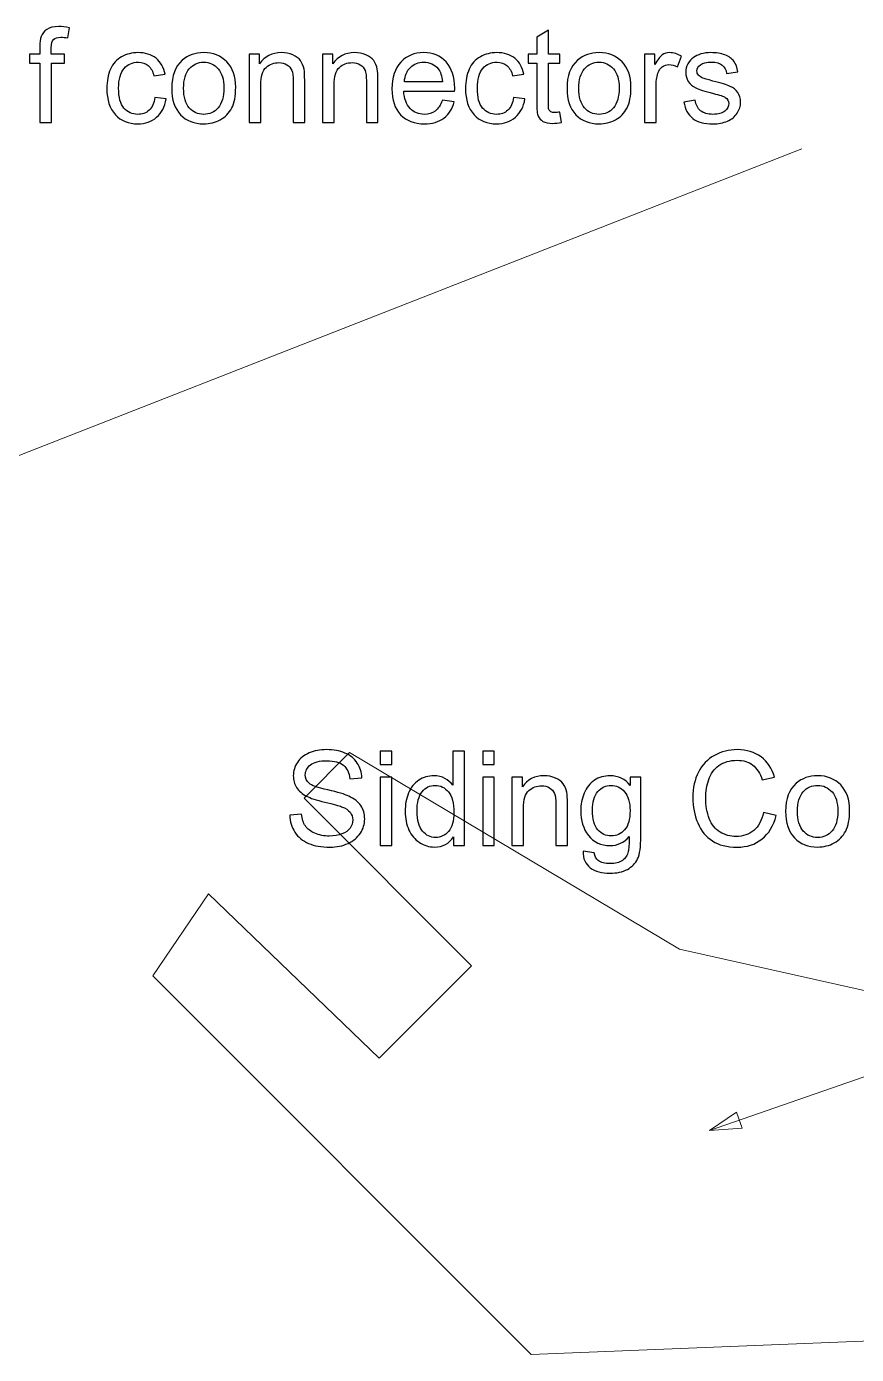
# Model space of a CAD drawing. Header units: inches. Extents: x -60.4 to -14.9, y -20.3 to 14.1.
# Drawn here: x -35.97 to -34.919, y -11.091 to -9.411 of the extents above; entities that cross this region are included whole.
import ezdxf

# ---------------------------------------------------------------- set-up
doc = ezdxf.new("R2010")
doc.units = ezdxf.units.IN
doc.header["$MEASUREMENT"] = 0
doc.layers.add('Master Desktop', color=7, linetype='Continuous', plot=False)

msp = doc.modelspace()

# ---------------------------------------------------------------- linework, layer by layer
at = {"layer": 'Master Desktop', "color": 155}
for points, knots in [([(-35.9529, -9.5319), (-35.9529, -9.5319), (-35.9529, -9.4567), (-35.9529, -9.4567), (-35.9529, -9.4567), (-35.9529, -9.4567), (-35.9659, -9.4567), (-35.9659, -9.4567), (-35.9659, -9.4567), (-35.9659, -9.4567), (-35.9659, -9.4454), (-35.9659, -9.4454), (-35.9659, -9.4454), (-35.9659, -9.4454), (-35.9529, -9.4454), (-35.9529, -9.4454), (-35.9529, -9.4454), (-35.9529, -9.4454), (-35.9529, -9.4362), (-35.9529, -9.4362), (-35.9529, -9.4362), (-35.9529, -9.4304), (-35.9524, -9.4261), (-35.9513, -9.4233), (-35.9513, -9.4233), (-35.9499, -9.4196), (-35.9475, -9.4165), (-35.9439, -9.4141), (-35.9439, -9.4141), (-35.9404, -9.4117), (-35.9354, -9.4106), (-35.929, -9.4106), (-35.929, -9.4106), (-35.9249, -9.4106), (-35.9203, -9.4111), (-35.9153, -9.4121), (-35.9153, -9.4121), (-35.9153, -9.4121), (-35.9175, -9.4249), (-35.9175, -9.4249), (-35.9175, -9.4249), (-35.9206, -9.4244), (-35.9234, -9.4241), (-35.9262, -9.4241), (-35.9262, -9.4241), (-35.9306, -9.4241), (-35.9338, -9.425), (-35.9356, -9.4269), (-35.9356, -9.4269), (-35.9374, -9.4288), (-35.9384, -9.4323), (-35.9384, -9.4375), (-35.9384, -9.4375), (-35.9384, -9.4375), (-35.9384, -9.4454), (-35.9384, -9.4454), (-35.9384, -9.4454), (-35.9384, -9.4454), (-35.9215, -9.4454), (-35.9215, -9.4454), (-35.9215, -9.4454), (-35.9215, -9.4454), (-35.9215, -9.4567), (-35.9215, -9.4567), (-35.9215, -9.4567), (-35.9215, -9.4567), (-35.9382, -9.4567), (-35.9382, -9.4567), (-35.9382, -9.4567), (-35.9382, -9.4567), (-35.9382, -9.5319), (-35.9382, -9.5319), (-35.9382, -9.5319), (-35.9382, -9.5319), (-35.9529, -9.5319), (-35.9529, -9.5319)], [0, 0, 0, 0, 0.05, 0.05, 0.05, 0.05, 0.1, 0.1, 0.1, 0.1, 0.15, 0.15, 0.15, 0.15, 0.2, 0.2, 0.2, 0.2, 0.25, 0.25, 0.25, 0.25, 0.3, 0.3, 0.3, 0.3, 0.35, 0.35, 0.35, 0.35, 0.4, 0.4, 0.4, 0.4, 0.45, 0.45, 0.45, 0.45, 0.5, 0.5, 0.5, 0.5, 0.55, 0.55, 0.55, 0.55, 0.6, 0.6, 0.6, 0.6, 0.65, 0.65, 0.65, 0.65, 0.7, 0.7, 0.7, 0.7, 0.75, 0.75, 0.75, 0.75, 0.8, 0.8, 0.8, 0.8, 0.85, 0.85, 0.85, 0.85, 0.9, 0.9, 0.9, 0.9, 1, 1, 1, 1]), ([(-35.2945, -9.5188), (-35.2945, -9.5188), (-35.2925, -9.5318), (-35.2925, -9.5318), (-35.2925, -9.5318), (-35.2966, -9.5326), (-35.3003, -9.5331), (-35.3035, -9.5331), (-35.3035, -9.5331), (-35.3088, -9.5331), (-35.3129, -9.5322), (-35.3159, -9.5306), (-35.3159, -9.5306), (-35.3188, -9.5289), (-35.3208, -9.5267), (-35.322, -9.5239), (-35.322, -9.5239), (-35.3232, -9.5212), (-35.3238, -9.5154), (-35.3238, -9.5066), (-35.3238, -9.5066), (-35.3238, -9.5066), (-35.3238, -9.4567), (-35.3238, -9.4567), (-35.3238, -9.4567), (-35.3238, -9.4567), (-35.3346, -9.4567), (-35.3346, -9.4567), (-35.3346, -9.4567), (-35.3346, -9.4567), (-35.3346, -9.4454), (-35.3346, -9.4454), (-35.3346, -9.4454), (-35.3346, -9.4454), (-35.3238, -9.4454), (-35.3238, -9.4454), (-35.3238, -9.4454), (-35.3238, -9.4454), (-35.3238, -9.424), (-35.3238, -9.424), (-35.3238, -9.424), (-35.3238, -9.424), (-35.3091, -9.4152), (-35.3091, -9.4152), (-35.3091, -9.4152), (-35.3091, -9.4152), (-35.3091, -9.4454), (-35.3091, -9.4454), (-35.3091, -9.4454), (-35.3091, -9.4454), (-35.2945, -9.4454), (-35.2945, -9.4454), (-35.2945, -9.4454), (-35.2945, -9.4454), (-35.2945, -9.4567), (-35.2945, -9.4567), (-35.2945, -9.4567), (-35.2945, -9.4567), (-35.3091, -9.4567), (-35.3091, -9.4567), (-35.3091, -9.4567), (-35.3091, -9.4567), (-35.3091, -9.5074), (-35.3091, -9.5074), (-35.3091, -9.5074), (-35.3091, -9.5116), (-35.3089, -9.5143), (-35.3084, -9.5155), (-35.3084, -9.5155), (-35.3079, -9.5167), (-35.307, -9.5176), (-35.3059, -9.5184), (-35.3059, -9.5184), (-35.3047, -9.5191), (-35.303, -9.5194), (-35.3009, -9.5194), (-35.3009, -9.5194), (-35.2993, -9.5194), (-35.2971, -9.5192), (-35.2945, -9.5188)], [0, 0, 0, 0, 0.047619, 0.047619, 0.047619, 0.047619, 0.095238, 0.095238, 0.095238, 0.095238, 0.142857, 0.142857, 0.142857, 0.142857, 0.190476, 0.190476, 0.190476, 0.190476, 0.238095, 0.238095, 0.238095, 0.238095, 0.285714, 0.285714, 0.285714, 0.285714, 0.333333, 0.333333, 0.333333, 0.333333, 0.380952, 0.380952, 0.380952, 0.380952, 0.428571, 0.428571, 0.428571, 0.428571, 0.47619, 0.47619, 0.47619, 0.47619, 0.52381, 0.52381, 0.52381, 0.52381, 0.571429, 0.571429, 0.571429, 0.571429, 0.619048, 0.619048, 0.619048, 0.619048, 0.666667, 0.666667, 0.666667, 0.666667, 0.714286, 0.714286, 0.714286, 0.714286, 0.761905, 0.761905, 0.761905, 0.761905, 0.809524, 0.809524, 0.809524, 0.809524, 0.857143, 0.857143, 0.857143, 0.857143, 0.904762, 0.904762, 0.904762, 0.904762, 1, 1, 1, 1]), ([(-35.8073, -9.5002), (-35.8073, -9.5002), (-35.7929, -9.5022), (-35.7929, -9.5022), (-35.7929, -9.5022), (-35.7945, -9.5121), (-35.7985, -9.5198), (-35.805, -9.5254), (-35.805, -9.5254), (-35.8114, -9.531), (-35.8194, -9.5337), (-35.8288, -9.5337), (-35.8288, -9.5337), (-35.8406, -9.5337), (-35.8501, -9.5299), (-35.8573, -9.5222), (-35.8573, -9.5222), (-35.8645, -9.5144), (-35.8681, -9.5034), (-35.8681, -9.489), (-35.8681, -9.489), (-35.8681, -9.4797), (-35.8665, -9.4715), (-35.8634, -9.4645), (-35.8634, -9.4645), (-35.8604, -9.4576), (-35.8557, -9.4523), (-35.8493, -9.4488), (-35.8493, -9.4488), (-35.843, -9.4453), (-35.8362, -9.4436), (-35.8287, -9.4436), (-35.8287, -9.4436), (-35.8194, -9.4436), (-35.8117, -9.4459), (-35.8057, -9.4507), (-35.8057, -9.4507), (-35.7998, -9.4554), (-35.7959, -9.4622), (-35.7943, -9.4709), (-35.7943, -9.4709), (-35.7943, -9.4709), (-35.8084, -9.4731), (-35.8084, -9.4731), (-35.8084, -9.4731), (-35.8098, -9.4673), (-35.8122, -9.4629), (-35.8156, -9.46), (-35.8156, -9.46), (-35.8191, -9.4571), (-35.8233, -9.4556), (-35.8281, -9.4556), (-35.8281, -9.4556), (-35.8355, -9.4556), (-35.8415, -9.4582), (-35.8462, -9.4635), (-35.8462, -9.4635), (-35.8508, -9.4688), (-35.8531, -9.4771), (-35.8531, -9.4886), (-35.8531, -9.4886), (-35.8531, -9.5002), (-35.8509, -9.5086), (-35.8464, -9.5139), (-35.8464, -9.5139), (-35.8419, -9.5191), (-35.8361, -9.5217), (-35.829, -9.5217), (-35.829, -9.5217), (-35.8232, -9.5217), (-35.8184, -9.52), (-35.8146, -9.5165), (-35.8146, -9.5165), (-35.8107, -9.513), (-35.8083, -9.5076), (-35.8073, -9.5002)], [0, 0, 0, 0, 0.05, 0.05, 0.05, 0.05, 0.1, 0.1, 0.1, 0.1, 0.15, 0.15, 0.15, 0.15, 0.2, 0.2, 0.2, 0.2, 0.25, 0.25, 0.25, 0.25, 0.3, 0.3, 0.3, 0.3, 0.35, 0.35, 0.35, 0.35, 0.4, 0.4, 0.4, 0.4, 0.45, 0.45, 0.45, 0.45, 0.5, 0.5, 0.5, 0.5, 0.55, 0.55, 0.55, 0.55, 0.6, 0.6, 0.6, 0.6, 0.65, 0.65, 0.65, 0.65, 0.7, 0.7, 0.7, 0.7, 0.75, 0.75, 0.75, 0.75, 0.8, 0.8, 0.8, 0.8, 0.85, 0.85, 0.85, 0.85, 0.9, 0.9, 0.9, 0.9, 1, 1, 1, 1]), ([(-35.7859, -9.4887), (-35.7859, -9.4727), (-35.7815, -9.4609), (-35.7726, -9.4532), (-35.7726, -9.4532), (-35.7651, -9.4468), (-35.7561, -9.4436), (-35.7454, -9.4436), (-35.7454, -9.4436), (-35.7335, -9.4436), (-35.7238, -9.4475), (-35.7162, -9.4552), (-35.7162, -9.4552), (-35.7087, -9.463), (-35.7049, -9.4737), (-35.7049, -9.4874), (-35.7049, -9.4874), (-35.7049, -9.4986), (-35.7066, -9.5073), (-35.7099, -9.5136), (-35.7099, -9.5136), (-35.7133, -9.52), (-35.7181, -9.5249), (-35.7245, -9.5285), (-35.7245, -9.5285), (-35.7309, -9.532), (-35.7378, -9.5337), (-35.7454, -9.5337), (-35.7454, -9.5337), (-35.7575, -9.5337), (-35.7673, -9.5299), (-35.7747, -9.5221), (-35.7747, -9.5221), (-35.7822, -9.5144), (-35.7859, -9.5032), (-35.7859, -9.4887)], [0, 0, 0, 0, 0.1, 0.1, 0.1, 0.1, 0.2, 0.2, 0.2, 0.2, 0.3, 0.3, 0.3, 0.3, 0.4, 0.4, 0.4, 0.4, 0.5, 0.5, 0.5, 0.5, 0.6, 0.6, 0.6, 0.6, 0.7, 0.7, 0.7, 0.7, 0.8, 0.8, 0.8, 0.8, 1, 1, 1, 1]), ([(-35.7709, -9.4887), (-35.7709, -9.4997), (-35.7685, -9.508), (-35.7637, -9.5135), (-35.7637, -9.5135), (-35.7588, -9.519), (-35.7527, -9.5217), (-35.7454, -9.5217), (-35.7454, -9.5217), (-35.7381, -9.5217), (-35.732, -9.519), (-35.7272, -9.5135), (-35.7272, -9.5135), (-35.7223, -9.5079), (-35.7199, -9.4995), (-35.7199, -9.4882), (-35.7199, -9.4882), (-35.7199, -9.4776), (-35.7224, -9.4695), (-35.7272, -9.464), (-35.7272, -9.464), (-35.7321, -9.4585), (-35.7381, -9.4557), (-35.7454, -9.4557), (-35.7454, -9.4557), (-35.7527, -9.4557), (-35.7588, -9.4585), (-35.7637, -9.4639), (-35.7637, -9.4639), (-35.7685, -9.4694), (-35.7709, -9.4777), (-35.7709, -9.4887)], [0, 0, 0, 0, 0.111111, 0.111111, 0.111111, 0.111111, 0.222222, 0.222222, 0.222222, 0.222222, 0.333333, 0.333333, 0.333333, 0.333333, 0.444444, 0.444444, 0.444444, 0.444444, 0.555556, 0.555556, 0.555556, 0.555556, 0.666667, 0.666667, 0.666667, 0.666667, 0.777778, 0.777778, 0.777778, 0.777778, 1, 1, 1, 1]), ([(-35.6877, -9.5319), (-35.6877, -9.5319), (-35.6877, -9.4454), (-35.6877, -9.4454), (-35.6877, -9.4454), (-35.6877, -9.4454), (-35.6746, -9.4454), (-35.6746, -9.4454), (-35.6746, -9.4454), (-35.6746, -9.4454), (-35.6746, -9.4577), (-35.6746, -9.4577), (-35.6746, -9.4577), (-35.6682, -9.4483), (-35.6591, -9.4436), (-35.6471, -9.4436), (-35.6471, -9.4436), (-35.6419, -9.4436), (-35.6371, -9.4445), (-35.6327, -9.4464), (-35.6327, -9.4464), (-35.6284, -9.4482), (-35.6251, -9.4507), (-35.6229, -9.4537), (-35.6229, -9.4537), (-35.6208, -9.4568), (-35.6192, -9.4604), (-35.6184, -9.4646), (-35.6184, -9.4646), (-35.6178, -9.4673), (-35.6176, -9.472), (-35.6176, -9.4788), (-35.6176, -9.4788), (-35.6176, -9.4788), (-35.6176, -9.5319), (-35.6176, -9.5319), (-35.6176, -9.5319), (-35.6176, -9.5319), (-35.6322, -9.5319), (-35.6322, -9.5319), (-35.6322, -9.5319), (-35.6322, -9.5319), (-35.6322, -9.4794), (-35.6322, -9.4794), (-35.6322, -9.4794), (-35.6322, -9.4734), (-35.6328, -9.4689), (-35.6339, -9.466), (-35.6339, -9.466), (-35.6351, -9.463), (-35.6371, -9.4607), (-35.64, -9.4589), (-35.64, -9.4589), (-35.6429, -9.4571), (-35.6463, -9.4562), (-35.6502, -9.4562), (-35.6502, -9.4562), (-35.6564, -9.4562), (-35.6618, -9.4582), (-35.6663, -9.4622), (-35.6663, -9.4622), (-35.6708, -9.4661), (-35.6731, -9.4737), (-35.6731, -9.4847), (-35.6731, -9.4847), (-35.6731, -9.4847), (-35.6731, -9.5319), (-35.6731, -9.5319), (-35.6731, -9.5319), (-35.6731, -9.5319), (-35.6877, -9.5319), (-35.6877, -9.5319)], [0, 0, 0, 0, 0.052632, 0.052632, 0.052632, 0.052632, 0.105263, 0.105263, 0.105263, 0.105263, 0.157895, 0.157895, 0.157895, 0.157895, 0.210526, 0.210526, 0.210526, 0.210526, 0.263158, 0.263158, 0.263158, 0.263158, 0.315789, 0.315789, 0.315789, 0.315789, 0.368421, 0.368421, 0.368421, 0.368421, 0.421053, 0.421053, 0.421053, 0.421053, 0.473684, 0.473684, 0.473684, 0.473684, 0.526316, 0.526316, 0.526316, 0.526316, 0.578947, 0.578947, 0.578947, 0.578947, 0.631579, 0.631579, 0.631579, 0.631579, 0.684211, 0.684211, 0.684211, 0.684211, 0.736842, 0.736842, 0.736842, 0.736842, 0.789474, 0.789474, 0.789474, 0.789474, 0.842105, 0.842105, 0.842105, 0.842105, 0.894737, 0.894737, 0.894737, 0.894737, 1, 1, 1, 1]), ([(-35.595, -9.5319), (-35.595, -9.5319), (-35.595, -9.4454), (-35.595, -9.4454), (-35.595, -9.4454), (-35.595, -9.4454), (-35.5819, -9.4454), (-35.5819, -9.4454), (-35.5819, -9.4454), (-35.5819, -9.4454), (-35.5819, -9.4577), (-35.5819, -9.4577), (-35.5819, -9.4577), (-35.5755, -9.4483), (-35.5664, -9.4436), (-35.5544, -9.4436), (-35.5544, -9.4436), (-35.5492, -9.4436), (-35.5444, -9.4445), (-35.54, -9.4464), (-35.54, -9.4464), (-35.5357, -9.4482), (-35.5324, -9.4507), (-35.5302, -9.4537), (-35.5302, -9.4537), (-35.5281, -9.4568), (-35.5265, -9.4604), (-35.5257, -9.4646), (-35.5257, -9.4646), (-35.5251, -9.4673), (-35.5249, -9.472), (-35.5249, -9.4788), (-35.5249, -9.4788), (-35.5249, -9.4788), (-35.5249, -9.5319), (-35.5249, -9.5319), (-35.5249, -9.5319), (-35.5249, -9.5319), (-35.5395, -9.5319), (-35.5395, -9.5319), (-35.5395, -9.5319), (-35.5395, -9.5319), (-35.5395, -9.4794), (-35.5395, -9.4794), (-35.5395, -9.4794), (-35.5395, -9.4734), (-35.5401, -9.4689), (-35.5412, -9.466), (-35.5412, -9.466), (-35.5424, -9.463), (-35.5444, -9.4607), (-35.5473, -9.4589), (-35.5473, -9.4589), (-35.5502, -9.4571), (-35.5536, -9.4562), (-35.5575, -9.4562), (-35.5575, -9.4562), (-35.5637, -9.4562), (-35.5691, -9.4582), (-35.5736, -9.4622), (-35.5736, -9.4622), (-35.5781, -9.4661), (-35.5804, -9.4737), (-35.5804, -9.4847), (-35.5804, -9.4847), (-35.5804, -9.4847), (-35.5804, -9.5319), (-35.5804, -9.5319), (-35.5804, -9.5319), (-35.5804, -9.5319), (-35.595, -9.5319), (-35.595, -9.5319)], [0, 0, 0, 0, 0.052632, 0.052632, 0.052632, 0.052632, 0.105263, 0.105263, 0.105263, 0.105263, 0.157895, 0.157895, 0.157895, 0.157895, 0.210526, 0.210526, 0.210526, 0.210526, 0.263158, 0.263158, 0.263158, 0.263158, 0.315789, 0.315789, 0.315789, 0.315789, 0.368421, 0.368421, 0.368421, 0.368421, 0.421053, 0.421053, 0.421053, 0.421053, 0.473684, 0.473684, 0.473684, 0.473684, 0.526316, 0.526316, 0.526316, 0.526316, 0.578947, 0.578947, 0.578947, 0.578947, 0.631579, 0.631579, 0.631579, 0.631579, 0.684211, 0.684211, 0.684211, 0.684211, 0.736842, 0.736842, 0.736842, 0.736842, 0.789474, 0.789474, 0.789474, 0.789474, 0.842105, 0.842105, 0.842105, 0.842105, 0.894737, 0.894737, 0.894737, 0.894737, 1, 1, 1, 1]), ([(-35.4433, -9.5039), (-35.4433, -9.5039), (-35.4282, -9.5059), (-35.4282, -9.5059), (-35.4282, -9.5059), (-35.4305, -9.5147), (-35.4349, -9.5216), (-35.4414, -9.5264), (-35.4414, -9.5264), (-35.4478, -9.5313), (-35.4561, -9.5337), (-35.4661, -9.5337), (-35.4661, -9.5337), (-35.4787, -9.5337), (-35.4887, -9.5299), (-35.4961, -9.5221), (-35.4961, -9.5221), (-35.5035, -9.5143), (-35.5072, -9.5034), (-35.5072, -9.4894), (-35.5072, -9.4894), (-35.5072, -9.4749), (-35.5034, -9.4636), (-35.496, -9.4556), (-35.496, -9.4556), (-35.4885, -9.4476), (-35.4788, -9.4436), (-35.4669, -9.4436), (-35.4669, -9.4436), (-35.4554, -9.4436), (-35.4459, -9.4475), (-35.4386, -9.4554), (-35.4386, -9.4554), (-35.4313, -9.4632), (-35.4277, -9.4743), (-35.4277, -9.4885), (-35.4277, -9.4885), (-35.4277, -9.4894), (-35.4277, -9.4907), (-35.4278, -9.4924), (-35.4278, -9.4924), (-35.4278, -9.4924), (-35.4922, -9.4924), (-35.4922, -9.4924), (-35.4922, -9.4924), (-35.4916, -9.5019), (-35.4889, -9.5092), (-35.4841, -9.5142), (-35.4841, -9.5142), (-35.4793, -9.5192), (-35.4733, -9.5217), (-35.4661, -9.5217), (-35.4661, -9.5217), (-35.4607, -9.5217), (-35.4561, -9.5203), (-35.4524, -9.5175), (-35.4524, -9.5175), (-35.4486, -9.5147), (-35.4456, -9.5101), (-35.4433, -9.5039)], [0, 0, 0, 0, 0.0625, 0.0625, 0.0625, 0.0625, 0.125, 0.125, 0.125, 0.125, 0.1875, 0.1875, 0.1875, 0.1875, 0.25, 0.25, 0.25, 0.25, 0.3125, 0.3125, 0.3125, 0.3125, 0.375, 0.375, 0.375, 0.375, 0.4375, 0.4375, 0.4375, 0.4375, 0.5, 0.5, 0.5, 0.5, 0.5625, 0.5625, 0.5625, 0.5625, 0.625, 0.625, 0.625, 0.625, 0.6875, 0.6875, 0.6875, 0.6875, 0.75, 0.75, 0.75, 0.75, 0.8125, 0.8125, 0.8125, 0.8125, 0.875, 0.875, 0.875, 0.875, 1, 1, 1, 1]), ([(-35.4913, -9.4804), (-35.4913, -9.4804), (-35.4432, -9.4804), (-35.4432, -9.4804), (-35.4432, -9.4804), (-35.4438, -9.4731), (-35.4457, -9.4677), (-35.4487, -9.4641), (-35.4487, -9.4641), (-35.4533, -9.4584), (-35.4594, -9.4556), (-35.4668, -9.4556), (-35.4668, -9.4556), (-35.4735, -9.4556), (-35.4792, -9.4578), (-35.4838, -9.4623), (-35.4838, -9.4623), (-35.4883, -9.4668), (-35.4908, -9.4729), (-35.4913, -9.4804)], [0, 0, 0, 0, 0.166667, 0.166667, 0.166667, 0.166667, 0.333333, 0.333333, 0.333333, 0.333333, 0.5, 0.5, 0.5, 0.5, 0.666667, 0.666667, 0.666667, 0.666667, 1, 1, 1, 1]), ([(-35.3531, -9.5002), (-35.3531, -9.5002), (-35.3388, -9.5022), (-35.3388, -9.5022), (-35.3388, -9.5022), (-35.3404, -9.5121), (-35.3444, -9.5198), (-35.3509, -9.5254), (-35.3509, -9.5254), (-35.3573, -9.531), (-35.3653, -9.5337), (-35.3747, -9.5337), (-35.3747, -9.5337), (-35.3865, -9.5337), (-35.396, -9.5299), (-35.4032, -9.5222), (-35.4032, -9.5222), (-35.4104, -9.5144), (-35.414, -9.5034), (-35.414, -9.489), (-35.414, -9.489), (-35.414, -9.4797), (-35.4124, -9.4715), (-35.4093, -9.4645), (-35.4093, -9.4645), (-35.4063, -9.4576), (-35.4016, -9.4523), (-35.3952, -9.4488), (-35.3952, -9.4488), (-35.3889, -9.4453), (-35.3821, -9.4436), (-35.3746, -9.4436), (-35.3746, -9.4436), (-35.3653, -9.4436), (-35.3576, -9.4459), (-35.3516, -9.4507), (-35.3516, -9.4507), (-35.3456, -9.4554), (-35.3418, -9.4622), (-35.3401, -9.4709), (-35.3401, -9.4709), (-35.3401, -9.4709), (-35.3543, -9.4731), (-35.3543, -9.4731), (-35.3543, -9.4731), (-35.3557, -9.4673), (-35.3581, -9.4629), (-35.3615, -9.46), (-35.3615, -9.46), (-35.365, -9.4571), (-35.3691, -9.4556), (-35.374, -9.4556), (-35.374, -9.4556), (-35.3814, -9.4556), (-35.3874, -9.4582), (-35.3921, -9.4635), (-35.3921, -9.4635), (-35.3967, -9.4688), (-35.399, -9.4771), (-35.399, -9.4886), (-35.399, -9.4886), (-35.399, -9.5002), (-35.3968, -9.5086), (-35.3923, -9.5139), (-35.3923, -9.5139), (-35.3878, -9.5191), (-35.382, -9.5217), (-35.3749, -9.5217), (-35.3749, -9.5217), (-35.3691, -9.5217), (-35.3643, -9.52), (-35.3605, -9.5165), (-35.3605, -9.5165), (-35.3566, -9.513), (-35.3542, -9.5076), (-35.3531, -9.5002)], [0, 0, 0, 0, 0.05, 0.05, 0.05, 0.05, 0.1, 0.1, 0.1, 0.1, 0.15, 0.15, 0.15, 0.15, 0.2, 0.2, 0.2, 0.2, 0.25, 0.25, 0.25, 0.25, 0.3, 0.3, 0.3, 0.3, 0.35, 0.35, 0.35, 0.35, 0.4, 0.4, 0.4, 0.4, 0.45, 0.45, 0.45, 0.45, 0.5, 0.5, 0.5, 0.5, 0.55, 0.55, 0.55, 0.55, 0.6, 0.6, 0.6, 0.6, 0.65, 0.65, 0.65, 0.65, 0.7, 0.7, 0.7, 0.7, 0.75, 0.75, 0.75, 0.75, 0.8, 0.8, 0.8, 0.8, 0.85, 0.85, 0.85, 0.85, 0.9, 0.9, 0.9, 0.9, 1, 1, 1, 1]), ([(-35.2855, -9.4887), (-35.2855, -9.4727), (-35.2811, -9.4609), (-35.2721, -9.4532), (-35.2721, -9.4532), (-35.2647, -9.4468), (-35.2556, -9.4436), (-35.2449, -9.4436), (-35.2449, -9.4436), (-35.2331, -9.4436), (-35.2234, -9.4475), (-35.2158, -9.4552), (-35.2158, -9.4552), (-35.2083, -9.463), (-35.2045, -9.4737), (-35.2045, -9.4874), (-35.2045, -9.4874), (-35.2045, -9.4986), (-35.2062, -9.5073), (-35.2095, -9.5136), (-35.2095, -9.5136), (-35.2128, -9.52), (-35.2177, -9.5249), (-35.2241, -9.5285), (-35.2241, -9.5285), (-35.2304, -9.532), (-35.2374, -9.5337), (-35.2449, -9.5337), (-35.2449, -9.5337), (-35.2571, -9.5337), (-35.2668, -9.5299), (-35.2743, -9.5221), (-35.2743, -9.5221), (-35.2818, -9.5144), (-35.2855, -9.5032), (-35.2855, -9.4887)], [0, 0, 0, 0, 0.1, 0.1, 0.1, 0.1, 0.2, 0.2, 0.2, 0.2, 0.3, 0.3, 0.3, 0.3, 0.4, 0.4, 0.4, 0.4, 0.5, 0.5, 0.5, 0.5, 0.6, 0.6, 0.6, 0.6, 0.7, 0.7, 0.7, 0.7, 0.8, 0.8, 0.8, 0.8, 1, 1, 1, 1]), ([(-35.2705, -9.4887), (-35.2705, -9.4997), (-35.2681, -9.508), (-35.2633, -9.5135), (-35.2633, -9.5135), (-35.2584, -9.519), (-35.2523, -9.5217), (-35.2449, -9.5217), (-35.2449, -9.5217), (-35.2377, -9.5217), (-35.2316, -9.519), (-35.2268, -9.5135), (-35.2268, -9.5135), (-35.2219, -9.5079), (-35.2195, -9.4995), (-35.2195, -9.4882), (-35.2195, -9.4882), (-35.2195, -9.4776), (-35.2219, -9.4695), (-35.2268, -9.464), (-35.2268, -9.464), (-35.2317, -9.4585), (-35.2377, -9.4557), (-35.2449, -9.4557), (-35.2449, -9.4557), (-35.2523, -9.4557), (-35.2584, -9.4585), (-35.2633, -9.4639), (-35.2633, -9.4639), (-35.2681, -9.4694), (-35.2705, -9.4777), (-35.2705, -9.4887)], [0, 0, 0, 0, 0.111111, 0.111111, 0.111111, 0.111111, 0.222222, 0.222222, 0.222222, 0.222222, 0.333333, 0.333333, 0.333333, 0.333333, 0.444444, 0.444444, 0.444444, 0.444444, 0.555556, 0.555556, 0.555556, 0.555556, 0.666667, 0.666667, 0.666667, 0.666667, 0.777778, 0.777778, 0.777778, 0.777778, 1, 1, 1, 1]), ([(-35.1875, -9.5319), (-35.1875, -9.5319), (-35.1875, -9.4454), (-35.1875, -9.4454), (-35.1875, -9.4454), (-35.1875, -9.4454), (-35.1743, -9.4454), (-35.1743, -9.4454), (-35.1743, -9.4454), (-35.1743, -9.4454), (-35.1743, -9.4587), (-35.1743, -9.4587), (-35.1743, -9.4587), (-35.1709, -9.4525), (-35.1678, -9.4485), (-35.165, -9.4465), (-35.165, -9.4465), (-35.1621, -9.4446), (-35.159, -9.4436), (-35.1556, -9.4436), (-35.1556, -9.4436), (-35.1506, -9.4436), (-35.1456, -9.4451), (-35.1405, -9.4482), (-35.1405, -9.4482), (-35.1405, -9.4482), (-35.1457, -9.4617), (-35.1457, -9.4617), (-35.1457, -9.4617), (-35.1493, -9.4597), (-35.1528, -9.4587), (-35.1564, -9.4587), (-35.1564, -9.4587), (-35.1596, -9.4587), (-35.1624, -9.4597), (-35.1649, -9.4616), (-35.1649, -9.4616), (-35.1675, -9.4636), (-35.1693, -9.4662), (-35.1704, -9.4696), (-35.1704, -9.4696), (-35.172, -9.4748), (-35.1728, -9.4805), (-35.1728, -9.4867), (-35.1728, -9.4867), (-35.1728, -9.4867), (-35.1728, -9.5319), (-35.1728, -9.5319), (-35.1728, -9.5319), (-35.1728, -9.5319), (-35.1875, -9.5319), (-35.1875, -9.5319)], [0, 0, 0, 0, 0.071429, 0.071429, 0.071429, 0.071429, 0.142857, 0.142857, 0.142857, 0.142857, 0.214286, 0.214286, 0.214286, 0.214286, 0.285714, 0.285714, 0.285714, 0.285714, 0.357143, 0.357143, 0.357143, 0.357143, 0.428571, 0.428571, 0.428571, 0.428571, 0.5, 0.5, 0.5, 0.5, 0.571429, 0.571429, 0.571429, 0.571429, 0.642857, 0.642857, 0.642857, 0.642857, 0.714286, 0.714286, 0.714286, 0.714286, 0.785714, 0.785714, 0.785714, 0.785714, 0.857143, 0.857143, 0.857143, 0.857143, 1, 1, 1, 1]), ([(-35.1376, -9.5061), (-35.1376, -9.5061), (-35.1231, -9.5037), (-35.1231, -9.5037), (-35.1231, -9.5037), (-35.1223, -9.5096), (-35.1201, -9.514), (-35.1163, -9.5171), (-35.1163, -9.5171), (-35.1126, -9.5202), (-35.1074, -9.5217), (-35.1007, -9.5217), (-35.1007, -9.5217), (-35.094, -9.5217), (-35.089, -9.5204), (-35.0857, -9.5176), (-35.0857, -9.5176), (-35.0824, -9.5149), (-35.0808, -9.5117), (-35.0808, -9.508), (-35.0808, -9.508), (-35.0808, -9.5047), (-35.0823, -9.5021), (-35.0852, -9.5002), (-35.0852, -9.5002), (-35.0873, -9.4989), (-35.0923, -9.4972), (-35.1002, -9.4952), (-35.1002, -9.4952), (-35.1109, -9.4925), (-35.1183, -9.4902), (-35.1225, -9.4882), (-35.1225, -9.4882), (-35.1266, -9.4862), (-35.1298, -9.4835), (-35.1319, -9.48), (-35.1319, -9.48), (-35.1341, -9.4765), (-35.1351, -9.4727), (-35.1351, -9.4684), (-35.1351, -9.4684), (-35.1351, -9.4646), (-35.1343, -9.461), (-35.1325, -9.4577), (-35.1325, -9.4577), (-35.1307, -9.4545), (-35.1283, -9.4517), (-35.1253, -9.4496), (-35.1253, -9.4496), (-35.123, -9.4479), (-35.1199, -9.4465), (-35.116, -9.4453), (-35.116, -9.4453), (-35.1121, -9.4442), (-35.1079, -9.4436), (-35.1034, -9.4436), (-35.1034, -9.4436), (-35.0966, -9.4436), (-35.0906, -9.4446), (-35.0855, -9.4465), (-35.0855, -9.4465), (-35.0804, -9.4485), (-35.0766, -9.4511), (-35.0742, -9.4545), (-35.0742, -9.4545), (-35.0718, -9.4578), (-35.0701, -9.4623), (-35.0691, -9.4679), (-35.0691, -9.4679), (-35.0691, -9.4679), (-35.0835, -9.4699), (-35.0835, -9.4699), (-35.0835, -9.4699), (-35.0841, -9.4654), (-35.086, -9.4619), (-35.0891, -9.4594), (-35.0891, -9.4594), (-35.0922, -9.4568), (-35.0966, -9.4556), (-35.1023, -9.4556), (-35.1023, -9.4556), (-35.109, -9.4556), (-35.1138, -9.4567), (-35.1167, -9.4589), (-35.1167, -9.4589), (-35.1195, -9.4611), (-35.121, -9.4637), (-35.121, -9.4667), (-35.121, -9.4667), (-35.121, -9.4686), (-35.1204, -9.4703), (-35.1192, -9.4719), (-35.1192, -9.4719), (-35.118, -9.4734), (-35.1161, -9.4747), (-35.1136, -9.4757), (-35.1136, -9.4757), (-35.1121, -9.4763), (-35.1078, -9.4776), (-35.1007, -9.4795), (-35.1007, -9.4795), (-35.0903, -9.4822), (-35.0831, -9.4845), (-35.079, -9.4863), (-35.079, -9.4863), (-35.0749, -9.488), (-35.0717, -9.4906), (-35.0693, -9.4939), (-35.0693, -9.4939), (-35.067, -9.4973), (-35.0658, -9.5015), (-35.0658, -9.5065), (-35.0658, -9.5065), (-35.0658, -9.5113), (-35.0672, -9.5159), (-35.0701, -9.5202), (-35.0701, -9.5202), (-35.0729, -9.5245), (-35.0771, -9.5279), (-35.0824, -9.5302), (-35.0824, -9.5302), (-35.0878, -9.5326), (-35.0939, -9.5337), (-35.1007, -9.5337), (-35.1007, -9.5337), (-35.1119, -9.5337), (-35.1205, -9.5314), (-35.1264, -9.5268), (-35.1264, -9.5268), (-35.1323, -9.5221), (-35.136, -9.5152), (-35.1376, -9.5061)], [0, 0, 0, 0, 0.029412, 0.029412, 0.029412, 0.029412, 0.058824, 0.058824, 0.058824, 0.058824, 0.088235, 0.088235, 0.088235, 0.088235, 0.117647, 0.117647, 0.117647, 0.117647, 0.147059, 0.147059, 0.147059, 0.147059, 0.176471, 0.176471, 0.176471, 0.176471, 0.205882, 0.205882, 0.205882, 0.205882, 0.235294, 0.235294, 0.235294, 0.235294, 0.264706, 0.264706, 0.264706, 0.264706, 0.294118, 0.294118, 0.294118, 0.294118, 0.323529, 0.323529, 0.323529, 0.323529, 0.352941, 0.352941, 0.352941, 0.352941, 0.382353, 0.382353, 0.382353, 0.382353, 0.411765, 0.411765, 0.411765, 0.411765, 0.441176, 0.441176, 0.441176, 0.441176, 0.470588, 0.470588, 0.470588, 0.470588, 0.5, 0.5, 0.5, 0.5, 0.529412, 0.529412, 0.529412, 0.529412, 0.558824, 0.558824, 0.558824, 0.558824, 0.588235, 0.588235, 0.588235, 0.588235, 0.617647, 0.617647, 0.617647, 0.617647, 0.647059, 0.647059, 0.647059, 0.647059, 0.676471, 0.676471, 0.676471, 0.676471, 0.705882, 0.705882, 0.705882, 0.705882, 0.735294, 0.735294, 0.735294, 0.735294, 0.764706, 0.764706, 0.764706, 0.764706, 0.794118, 0.794118, 0.794118, 0.794118, 0.823529, 0.823529, 0.823529, 0.823529, 0.852941, 0.852941, 0.852941, 0.852941, 0.882353, 0.882353, 0.882353, 0.882353, 0.911765, 0.911765, 0.911765, 0.911765, 0.941176, 0.941176, 0.941176, 0.941176, 1, 1, 1, 1]), ([(-35.6365, -10.4086), (-35.6365, -10.4086), (-35.6216, -10.4073), (-35.6216, -10.4073), (-35.6216, -10.4073), (-35.6209, -10.4133), (-35.6193, -10.4182), (-35.6167, -10.4221), (-35.6167, -10.4221), (-35.6141, -10.4259), (-35.6101, -10.429), (-35.6047, -10.4314), (-35.6047, -10.4314), (-35.5993, -10.4338), (-35.5932, -10.435), (-35.5864, -10.435), (-35.5864, -10.435), (-35.5804, -10.435), (-35.5751, -10.4341), (-35.5705, -10.4323), (-35.5705, -10.4323), (-35.5658, -10.4305), (-35.5624, -10.428), (-35.5602, -10.4249), (-35.5602, -10.4249), (-35.5579, -10.4217), (-35.5568, -10.4183), (-35.5568, -10.4146), (-35.5568, -10.4146), (-35.5568, -10.4109), (-35.5579, -10.4077), (-35.56, -10.4049), (-35.56, -10.4049), (-35.5622, -10.4021), (-35.5658, -10.3998), (-35.5708, -10.3978), (-35.5708, -10.3978), (-35.574, -10.3966), (-35.5811, -10.3947), (-35.592, -10.392), (-35.592, -10.392), (-35.603, -10.3894), (-35.6107, -10.3869), (-35.6151, -10.3846), (-35.6151, -10.3846), (-35.6208, -10.3816), (-35.625, -10.3779), (-35.6278, -10.3735), (-35.6278, -10.3735), (-35.6306, -10.369), (-35.632, -10.3641), (-35.632, -10.3586), (-35.632, -10.3586), (-35.632, -10.3525), (-35.6302, -10.3469), (-35.6268, -10.3417), (-35.6268, -10.3417), (-35.6234, -10.3364), (-35.6184, -10.3325), (-35.6118, -10.3297), (-35.6118, -10.3297), (-35.6053, -10.327), (-35.598, -10.3256), (-35.59, -10.3256), (-35.59, -10.3256), (-35.5811, -10.3256), (-35.5733, -10.3271), (-35.5666, -10.3299), (-35.5666, -10.3299), (-35.5598, -10.3328), (-35.5546, -10.337), (-35.551, -10.3425), (-35.551, -10.3425), (-35.5473, -10.348), (-35.5454, -10.3543), (-35.5451, -10.3613), (-35.5451, -10.3613), (-35.5451, -10.3613), (-35.5603, -10.3625), (-35.5603, -10.3625), (-35.5603, -10.3625), (-35.5611, -10.355), (-35.5638, -10.3493), (-35.5685, -10.3454), (-35.5685, -10.3454), (-35.5732, -10.3416), (-35.5802, -10.3396), (-35.5893, -10.3396), (-35.5893, -10.3396), (-35.5989, -10.3396), (-35.6059, -10.3414), (-35.6102, -10.3449), (-35.6102, -10.3449), (-35.6146, -10.3484), (-35.6168, -10.3526), (-35.6168, -10.3576), (-35.6168, -10.3576), (-35.6168, -10.3618), (-35.6152, -10.3654), (-35.6121, -10.3681), (-35.6121, -10.3681), (-35.6091, -10.3709), (-35.6012, -10.3738), (-35.5883, -10.3766), (-35.5883, -10.3766), (-35.5755, -10.3796), (-35.5667, -10.3821), (-35.5619, -10.3843), (-35.5619, -10.3843), (-35.555, -10.3875), (-35.5499, -10.3915), (-35.5466, -10.3964), (-35.5466, -10.3964), (-35.5433, -10.4013), (-35.5416, -10.4069), (-35.5416, -10.4133), (-35.5416, -10.4133), (-35.5416, -10.4197), (-35.5434, -10.4256), (-35.5471, -10.4312), (-35.5471, -10.4312), (-35.5507, -10.4368), (-35.5559, -10.4412), (-35.5627, -10.4443), (-35.5627, -10.4443), (-35.5695, -10.4474), (-35.5771, -10.449), (-35.5857, -10.449), (-35.5857, -10.449), (-35.5965, -10.449), (-35.6055, -10.4474), (-35.6128, -10.4443), (-35.6128, -10.4443), (-35.6201, -10.4411), (-35.6258, -10.4364), (-35.6299, -10.4301), (-35.6299, -10.4301), (-35.6341, -10.4238), (-35.6362, -10.4166), (-35.6365, -10.4086)], [0, 0, 0, 0, 0.027778, 0.027778, 0.027778, 0.027778, 0.055556, 0.055556, 0.055556, 0.055556, 0.083333, 0.083333, 0.083333, 0.083333, 0.111111, 0.111111, 0.111111, 0.111111, 0.138889, 0.138889, 0.138889, 0.138889, 0.166667, 0.166667, 0.166667, 0.166667, 0.194444, 0.194444, 0.194444, 0.194444, 0.222222, 0.222222, 0.222222, 0.222222, 0.25, 0.25, 0.25, 0.25, 0.277778, 0.277778, 0.277778, 0.277778, 0.305556, 0.305556, 0.305556, 0.305556, 0.333333, 0.333333, 0.333333, 0.333333, 0.361111, 0.361111, 0.361111, 0.361111, 0.388889, 0.388889, 0.388889, 0.388889, 0.416667, 0.416667, 0.416667, 0.416667, 0.444444, 0.444444, 0.444444, 0.444444, 0.472222, 0.472222, 0.472222, 0.472222, 0.5, 0.5, 0.5, 0.5, 0.527778, 0.527778, 0.527778, 0.527778, 0.555556, 0.555556, 0.555556, 0.555556, 0.583333, 0.583333, 0.583333, 0.583333, 0.611111, 0.611111, 0.611111, 0.611111, 0.638889, 0.638889, 0.638889, 0.638889, 0.666667, 0.666667, 0.666667, 0.666667, 0.694444, 0.694444, 0.694444, 0.694444, 0.722222, 0.722222, 0.722222, 0.722222, 0.75, 0.75, 0.75, 0.75, 0.777778, 0.777778, 0.777778, 0.777778, 0.805556, 0.805556, 0.805556, 0.805556, 0.833333, 0.833333, 0.833333, 0.833333, 0.861111, 0.861111, 0.861111, 0.861111, 0.888889, 0.888889, 0.888889, 0.888889, 0.916667, 0.916667, 0.916667, 0.916667, 0.944444, 0.944444, 0.944444, 0.944444, 1, 1, 1, 1]), ([(-35.522, -10.3443), (-35.522, -10.3443), (-35.522, -10.3276), (-35.522, -10.3276), (-35.522, -10.3276), (-35.522, -10.3276), (-35.5073, -10.3276), (-35.5073, -10.3276), (-35.5073, -10.3276), (-35.5073, -10.3276), (-35.5073, -10.3443), (-35.5073, -10.3443), (-35.5073, -10.3443), (-35.5073, -10.3443), (-35.522, -10.3443), (-35.522, -10.3443)], [0, 0, 0, 0, 0.2, 0.2, 0.2, 0.2, 0.4, 0.4, 0.4, 0.4, 0.6, 0.6, 0.6, 0.6, 1, 1, 1, 1]), ([(-35.4291, -10.447), (-35.4291, -10.447), (-35.4291, -10.436), (-35.4291, -10.436), (-35.4291, -10.436), (-35.4346, -10.4445), (-35.4426, -10.4488), (-35.4533, -10.4488), (-35.4533, -10.4488), (-35.4601, -10.4488), (-35.4665, -10.4469), (-35.4722, -10.4431), (-35.4722, -10.4431), (-35.478, -10.4393), (-35.4825, -10.434), (-35.4857, -10.4273), (-35.4857, -10.4273), (-35.4888, -10.4205), (-35.4904, -10.4126), (-35.4904, -10.4038), (-35.4904, -10.4038), (-35.4904, -10.3952), (-35.489, -10.3874), (-35.4861, -10.3804), (-35.4861, -10.3804), (-35.4832, -10.3734), (-35.4789, -10.368), (-35.4732, -10.3643), (-35.4732, -10.3643), (-35.4675, -10.3605), (-35.461, -10.3586), (-35.4539, -10.3586), (-35.4539, -10.3586), (-35.4487, -10.3586), (-35.4441, -10.3598), (-35.44, -10.362), (-35.44, -10.362), (-35.436, -10.3641), (-35.4326, -10.367), (-35.4301, -10.3706), (-35.4301, -10.3706), (-35.4301, -10.3706), (-35.4301, -10.3276), (-35.4301, -10.3276), (-35.4301, -10.3276), (-35.4301, -10.3276), (-35.4154, -10.3276), (-35.4154, -10.3276), (-35.4154, -10.3276), (-35.4154, -10.3276), (-35.4154, -10.447), (-35.4154, -10.447), (-35.4154, -10.447), (-35.4154, -10.447), (-35.4291, -10.447), (-35.4291, -10.447)], [0, 0, 0, 0, 0.066667, 0.066667, 0.066667, 0.066667, 0.133333, 0.133333, 0.133333, 0.133333, 0.2, 0.2, 0.2, 0.2, 0.266667, 0.266667, 0.266667, 0.266667, 0.333333, 0.333333, 0.333333, 0.333333, 0.4, 0.4, 0.4, 0.4, 0.466667, 0.466667, 0.466667, 0.466667, 0.533333, 0.533333, 0.533333, 0.533333, 0.6, 0.6, 0.6, 0.6, 0.666667, 0.666667, 0.666667, 0.666667, 0.733333, 0.733333, 0.733333, 0.733333, 0.8, 0.8, 0.8, 0.8, 0.866667, 0.866667, 0.866667, 0.866667, 1, 1, 1, 1]), ([(-35.3922, -10.3443), (-35.3922, -10.3443), (-35.3922, -10.3276), (-35.3922, -10.3276), (-35.3922, -10.3276), (-35.3922, -10.3276), (-35.3776, -10.3276), (-35.3776, -10.3276), (-35.3776, -10.3276), (-35.3776, -10.3276), (-35.3776, -10.3443), (-35.3776, -10.3443), (-35.3776, -10.3443), (-35.3776, -10.3443), (-35.3922, -10.3443), (-35.3922, -10.3443)], [0, 0, 0, 0, 0.2, 0.2, 0.2, 0.2, 0.4, 0.4, 0.4, 0.4, 0.6, 0.6, 0.6, 0.6, 1, 1, 1, 1]), ([(-35.0367, -10.4051), (-35.0367, -10.4051), (-35.0208, -10.4091), (-35.0208, -10.4091), (-35.0208, -10.4091), (-35.0241, -10.4221), (-35.0301, -10.432), (-35.0387, -10.4388), (-35.0387, -10.4388), (-35.0473, -10.4456), (-35.0578, -10.449), (-35.0702, -10.449), (-35.0702, -10.449), (-35.083, -10.449), (-35.0935, -10.4464), (-35.1015, -10.4411), (-35.1015, -10.4411), (-35.1096, -10.4359), (-35.1157, -10.4283), (-35.1199, -10.4184), (-35.1199, -10.4184), (-35.1241, -10.4085), (-35.1262, -10.3978), (-35.1262, -10.3864), (-35.1262, -10.3864), (-35.1262, -10.374), (-35.1238, -10.3632), (-35.1191, -10.3539), (-35.1191, -10.3539), (-35.1143, -10.3447), (-35.1076, -10.3376), (-35.0988, -10.3328), (-35.0988, -10.3328), (-35.0901, -10.328), (-35.0804, -10.3256), (-35.0699, -10.3256), (-35.0699, -10.3256), (-35.058, -10.3256), (-35.048, -10.3287), (-35.0398, -10.3348), (-35.0398, -10.3348), (-35.0317, -10.3408), (-35.026, -10.3494), (-35.0228, -10.3604), (-35.0228, -10.3604), (-35.0228, -10.3604), (-35.0383, -10.364), (-35.0383, -10.364), (-35.0383, -10.364), (-35.0411, -10.3554), (-35.0451, -10.349), (-35.0504, -10.3451), (-35.0504, -10.3451), (-35.0556, -10.3411), (-35.0622, -10.3391), (-35.0702, -10.3391), (-35.0702, -10.3391), (-35.0793, -10.3391), (-35.087, -10.3413), (-35.0931, -10.3457), (-35.0931, -10.3457), (-35.0993, -10.3501), (-35.1036, -10.356), (-35.1061, -10.3634), (-35.1061, -10.3634), (-35.1086, -10.3708), (-35.1098, -10.3785), (-35.1098, -10.3863), (-35.1098, -10.3863), (-35.1098, -10.3965), (-35.1084, -10.4053), (-35.1054, -10.4129), (-35.1054, -10.4129), (-35.1025, -10.4205), (-35.0979, -10.4261), (-35.0917, -10.4299), (-35.0917, -10.4299), (-35.0855, -10.4336), (-35.0787, -10.4355), (-35.0715, -10.4355), (-35.0715, -10.4355), (-35.0626, -10.4355), (-35.0552, -10.4329), (-35.0491, -10.4278), (-35.0491, -10.4278), (-35.043, -10.4227), (-35.0388, -10.4152), (-35.0367, -10.4051)], [0, 0, 0, 0, 0.043478, 0.043478, 0.043478, 0.043478, 0.086957, 0.086957, 0.086957, 0.086957, 0.130435, 0.130435, 0.130435, 0.130435, 0.173913, 0.173913, 0.173913, 0.173913, 0.217391, 0.217391, 0.217391, 0.217391, 0.26087, 0.26087, 0.26087, 0.26087, 0.304348, 0.304348, 0.304348, 0.304348, 0.347826, 0.347826, 0.347826, 0.347826, 0.391304, 0.391304, 0.391304, 0.391304, 0.434783, 0.434783, 0.434783, 0.434783, 0.478261, 0.478261, 0.478261, 0.478261, 0.521739, 0.521739, 0.521739, 0.521739, 0.565217, 0.565217, 0.565217, 0.565217, 0.608696, 0.608696, 0.608696, 0.608696, 0.652174, 0.652174, 0.652174, 0.652174, 0.695652, 0.695652, 0.695652, 0.695652, 0.73913, 0.73913, 0.73913, 0.73913, 0.782609, 0.782609, 0.782609, 0.782609, 0.826087, 0.826087, 0.826087, 0.826087, 0.869565, 0.869565, 0.869565, 0.869565, 0.913043, 0.913043, 0.913043, 0.913043, 1, 1, 1, 1]), ([(-35.522, -10.447), (-35.522, -10.447), (-35.522, -10.3605), (-35.522, -10.3605), (-35.522, -10.3605), (-35.522, -10.3605), (-35.5073, -10.3605), (-35.5073, -10.3605), (-35.5073, -10.3605), (-35.5073, -10.3605), (-35.5073, -10.447), (-35.5073, -10.447), (-35.5073, -10.447), (-35.5073, -10.447), (-35.522, -10.447), (-35.522, -10.447)], [0, 0, 0, 0, 0.2, 0.2, 0.2, 0.2, 0.4, 0.4, 0.4, 0.4, 0.6, 0.6, 0.6, 0.6, 1, 1, 1, 1]), ([(-35.3922, -10.447), (-35.3922, -10.447), (-35.3922, -10.3605), (-35.3922, -10.3605), (-35.3922, -10.3605), (-35.3922, -10.3605), (-35.3776, -10.3605), (-35.3776, -10.3605), (-35.3776, -10.3605), (-35.3776, -10.3605), (-35.3776, -10.447), (-35.3776, -10.447), (-35.3776, -10.447), (-35.3776, -10.447), (-35.3922, -10.447), (-35.3922, -10.447)], [0, 0, 0, 0, 0.2, 0.2, 0.2, 0.2, 0.4, 0.4, 0.4, 0.4, 0.6, 0.6, 0.6, 0.6, 1, 1, 1, 1]), ([(-35.3552, -10.447), (-35.3552, -10.447), (-35.3552, -10.3605), (-35.3552, -10.3605), (-35.3552, -10.3605), (-35.3552, -10.3605), (-35.342, -10.3605), (-35.342, -10.3605), (-35.342, -10.3605), (-35.342, -10.3605), (-35.342, -10.3728), (-35.342, -10.3728), (-35.342, -10.3728), (-35.3357, -10.3633), (-35.3265, -10.3586), (-35.3146, -10.3586), (-35.3146, -10.3586), (-35.3093, -10.3586), (-35.3046, -10.3596), (-35.3002, -10.3615), (-35.3002, -10.3615), (-35.2958, -10.3633), (-35.2926, -10.3658), (-35.2904, -10.3688), (-35.2904, -10.3688), (-35.2882, -10.3718), (-35.2867, -10.3755), (-35.2858, -10.3796), (-35.2858, -10.3796), (-35.2853, -10.3823), (-35.285, -10.3871), (-35.285, -10.3939), (-35.285, -10.3939), (-35.285, -10.3939), (-35.285, -10.447), (-35.285, -10.447), (-35.285, -10.447), (-35.285, -10.447), (-35.2997, -10.447), (-35.2997, -10.447), (-35.2997, -10.447), (-35.2997, -10.447), (-35.2997, -10.3944), (-35.2997, -10.3944), (-35.2997, -10.3944), (-35.2997, -10.3885), (-35.3003, -10.384), (-35.3014, -10.381), (-35.3014, -10.381), (-35.3025, -10.3781), (-35.3046, -10.3757), (-35.3075, -10.374), (-35.3075, -10.374), (-35.3103, -10.3722), (-35.3138, -10.3713), (-35.3176, -10.3713), (-35.3176, -10.3713), (-35.3239, -10.3713), (-35.3292, -10.3733), (-35.3338, -10.3773), (-35.3338, -10.3773), (-35.3383, -10.3812), (-35.3405, -10.3887), (-35.3405, -10.3998), (-35.3405, -10.3998), (-35.3405, -10.3998), (-35.3405, -10.447), (-35.3405, -10.447), (-35.3405, -10.447), (-35.3405, -10.447), (-35.3552, -10.447), (-35.3552, -10.447)], [0, 0, 0, 0, 0.052632, 0.052632, 0.052632, 0.052632, 0.105263, 0.105263, 0.105263, 0.105263, 0.157895, 0.157895, 0.157895, 0.157895, 0.210526, 0.210526, 0.210526, 0.210526, 0.263158, 0.263158, 0.263158, 0.263158, 0.315789, 0.315789, 0.315789, 0.315789, 0.368421, 0.368421, 0.368421, 0.368421, 0.421053, 0.421053, 0.421053, 0.421053, 0.473684, 0.473684, 0.473684, 0.473684, 0.526316, 0.526316, 0.526316, 0.526316, 0.578947, 0.578947, 0.578947, 0.578947, 0.631579, 0.631579, 0.631579, 0.631579, 0.684211, 0.684211, 0.684211, 0.684211, 0.736842, 0.736842, 0.736842, 0.736842, 0.789474, 0.789474, 0.789474, 0.789474, 0.842105, 0.842105, 0.842105, 0.842105, 0.894737, 0.894737, 0.894737, 0.894737, 1, 1, 1, 1]), ([(-35.2652, -10.4541), (-35.2652, -10.4541), (-35.251, -10.4561), (-35.251, -10.4561), (-35.251, -10.4561), (-35.2505, -10.4605), (-35.2488, -10.4637), (-35.2461, -10.4658), (-35.2461, -10.4658), (-35.2424, -10.4685), (-35.2375, -10.4698), (-35.2311, -10.4698), (-35.2311, -10.4698), (-35.2244, -10.4698), (-35.2191, -10.4685), (-35.2154, -10.4658), (-35.2154, -10.4658), (-35.2117, -10.4631), (-35.2092, -10.4593), (-35.2079, -10.4544), (-35.2079, -10.4544), (-35.2072, -10.4514), (-35.2068, -10.4452), (-35.2069, -10.4356), (-35.2069, -10.4356), (-35.2133, -10.4432), (-35.2213, -10.447), (-35.2308, -10.447), (-35.2308, -10.447), (-35.2427, -10.447), (-35.2519, -10.4427), (-35.2584, -10.4341), (-35.2584, -10.4341), (-35.265, -10.4256), (-35.2682, -10.4153), (-35.2682, -10.4033), (-35.2682, -10.4033), (-35.2682, -10.3951), (-35.2667, -10.3875), (-35.2637, -10.3805), (-35.2637, -10.3805), (-35.2608, -10.3735), (-35.2564, -10.3681), (-35.2508, -10.3643), (-35.2508, -10.3643), (-35.2451, -10.3605), (-35.2384, -10.3586), (-35.2308, -10.3586), (-35.2308, -10.3586), (-35.2206, -10.3586), (-35.2121, -10.3628), (-35.2055, -10.3711), (-35.2055, -10.3711), (-35.2055, -10.3711), (-35.2055, -10.3605), (-35.2055, -10.3605), (-35.2055, -10.3605), (-35.2055, -10.3605), (-35.192, -10.3605), (-35.192, -10.3605), (-35.192, -10.3605), (-35.192, -10.3605), (-35.192, -10.4352), (-35.192, -10.4352), (-35.192, -10.4352), (-35.192, -10.4486), (-35.1934, -10.4582), (-35.1961, -10.4638), (-35.1961, -10.4638), (-35.1989, -10.4694), (-35.2032, -10.4738), (-35.2091, -10.4771), (-35.2091, -10.4771), (-35.2151, -10.4803), (-35.2224, -10.482), (-35.2311, -10.482), (-35.2311, -10.482), (-35.2414, -10.482), (-35.2497, -10.4797), (-35.256, -10.475), (-35.256, -10.475), (-35.2624, -10.4704), (-35.2654, -10.4635), (-35.2652, -10.4541)], [0, 0, 0, 0, 0.045455, 0.045455, 0.045455, 0.045455, 0.090909, 0.090909, 0.090909, 0.090909, 0.136364, 0.136364, 0.136364, 0.136364, 0.181818, 0.181818, 0.181818, 0.181818, 0.227273, 0.227273, 0.227273, 0.227273, 0.272727, 0.272727, 0.272727, 0.272727, 0.318182, 0.318182, 0.318182, 0.318182, 0.363636, 0.363636, 0.363636, 0.363636, 0.409091, 0.409091, 0.409091, 0.409091, 0.454545, 0.454545, 0.454545, 0.454545, 0.5, 0.5, 0.5, 0.5, 0.545455, 0.545455, 0.545455, 0.545455, 0.590909, 0.590909, 0.590909, 0.590909, 0.636364, 0.636364, 0.636364, 0.636364, 0.681818, 0.681818, 0.681818, 0.681818, 0.727273, 0.727273, 0.727273, 0.727273, 0.772727, 0.772727, 0.772727, 0.772727, 0.818182, 0.818182, 0.818182, 0.818182, 0.863636, 0.863636, 0.863636, 0.863636, 0.909091, 0.909091, 0.909091, 0.909091, 1, 1, 1, 1]), ([(-35.0087, -10.4037), (-35.0087, -10.3878), (-35.0042, -10.3759), (-34.9953, -10.3682), (-34.9953, -10.3682), (-34.9879, -10.3618), (-34.9788, -10.3586), (-34.9681, -10.3586), (-34.9681, -10.3586), (-34.9562, -10.3586), (-34.9465, -10.3625), (-34.939, -10.3703), (-34.939, -10.3703), (-34.9314, -10.3781), (-34.9277, -10.3888), (-34.9277, -10.4025), (-34.9277, -10.4025), (-34.9277, -10.4136), (-34.9293, -10.4223), (-34.9327, -10.4287), (-34.9327, -10.4287), (-34.936, -10.4351), (-34.9409, -10.44), (-34.9472, -10.4435), (-34.9472, -10.4435), (-34.9536, -10.4471), (-34.9606, -10.4488), (-34.9681, -10.4488), (-34.9681, -10.4488), (-34.9802, -10.4488), (-34.99, -10.445), (-34.9975, -10.4372), (-34.9975, -10.4372), (-35.0049, -10.4295), (-35.0087, -10.4183), (-35.0087, -10.4037)], [0, 0, 0, 0, 0.1, 0.1, 0.1, 0.1, 0.2, 0.2, 0.2, 0.2, 0.3, 0.3, 0.3, 0.3, 0.4, 0.4, 0.4, 0.4, 0.5, 0.5, 0.5, 0.5, 0.6, 0.6, 0.6, 0.6, 0.7, 0.7, 0.7, 0.7, 0.8, 0.8, 0.8, 0.8, 1, 1, 1, 1]), ([(-35.4754, -10.4038), (-35.4754, -10.4149), (-35.4731, -10.4231), (-35.4684, -10.4286), (-35.4684, -10.4286), (-35.4637, -10.4341), (-35.4582, -10.4368), (-35.4518, -10.4368), (-35.4518, -10.4368), (-35.4454, -10.4368), (-35.44, -10.4342), (-35.4355, -10.429), (-35.4355, -10.429), (-35.431, -10.4238), (-35.4288, -10.4158), (-35.4288, -10.4051), (-35.4288, -10.4051), (-35.4288, -10.3933), (-35.431, -10.3846), (-35.4356, -10.3791), (-35.4356, -10.3791), (-35.4402, -10.3736), (-35.4458, -10.3708), (-35.4525, -10.3708), (-35.4525, -10.3708), (-35.459, -10.3708), (-35.4645, -10.3735), (-35.4689, -10.3788), (-35.4689, -10.3788), (-35.4732, -10.3841), (-35.4754, -10.3924), (-35.4754, -10.4038)], [0, 0, 0, 0, 0.111111, 0.111111, 0.111111, 0.111111, 0.222222, 0.222222, 0.222222, 0.222222, 0.333333, 0.333333, 0.333333, 0.333333, 0.444444, 0.444444, 0.444444, 0.444444, 0.555556, 0.555556, 0.555556, 0.555556, 0.666667, 0.666667, 0.666667, 0.666667, 0.777778, 0.777778, 0.777778, 0.777778, 1, 1, 1, 1]), ([(-35.2532, -10.4023), (-35.2532, -10.4136), (-35.251, -10.4218), (-35.2465, -10.427), (-35.2465, -10.427), (-35.2419, -10.4322), (-35.2363, -10.4348), (-35.2295, -10.4348), (-35.2295, -10.4348), (-35.2228, -10.4348), (-35.2171, -10.4322), (-35.2125, -10.4271), (-35.2125, -10.4271), (-35.208, -10.4219), (-35.2057, -10.4138), (-35.2057, -10.4027), (-35.2057, -10.4027), (-35.2057, -10.3922), (-35.2081, -10.3842), (-35.2128, -10.3788), (-35.2128, -10.3788), (-35.2175, -10.3735), (-35.2231, -10.3708), (-35.2297, -10.3708), (-35.2297, -10.3708), (-35.2363, -10.3708), (-35.2418, -10.3735), (-35.2464, -10.3787), (-35.2464, -10.3787), (-35.2509, -10.384), (-35.2532, -10.3918), (-35.2532, -10.4023)], [0, 0, 0, 0, 0.111111, 0.111111, 0.111111, 0.111111, 0.222222, 0.222222, 0.222222, 0.222222, 0.333333, 0.333333, 0.333333, 0.333333, 0.444444, 0.444444, 0.444444, 0.444444, 0.555556, 0.555556, 0.555556, 0.555556, 0.666667, 0.666667, 0.666667, 0.666667, 0.777778, 0.777778, 0.777778, 0.777778, 1, 1, 1, 1]), ([(-34.9937, -10.4038), (-34.9937, -10.4148), (-34.9912, -10.4231), (-34.9864, -10.4286), (-34.9864, -10.4286), (-34.9815, -10.4341), (-34.9755, -10.4368), (-34.9681, -10.4368), (-34.9681, -10.4368), (-34.9608, -10.4368), (-34.9548, -10.4341), (-34.9499, -10.4285), (-34.9499, -10.4285), (-34.9451, -10.423), (-34.9427, -10.4146), (-34.9427, -10.4033), (-34.9427, -10.4033), (-34.9427, -10.3926), (-34.9451, -10.3845), (-34.95, -10.3791), (-34.95, -10.3791), (-34.9548, -10.3736), (-34.9609, -10.3708), (-34.9681, -10.3708), (-34.9681, -10.3708), (-34.9755, -10.3708), (-34.9815, -10.3735), (-34.9864, -10.379), (-34.9864, -10.379), (-34.9912, -10.3845), (-34.9937, -10.3927), (-34.9937, -10.4038)], [0, 0, 0, 0, 0.111111, 0.111111, 0.111111, 0.111111, 0.222222, 0.222222, 0.222222, 0.222222, 0.333333, 0.333333, 0.333333, 0.333333, 0.444444, 0.444444, 0.444444, 0.444444, 0.555556, 0.555556, 0.555556, 0.555556, 0.666667, 0.666667, 0.666667, 0.666667, 0.777778, 0.777778, 0.777778, 0.777778, 1, 1, 1, 1])]:
    msp.add_open_spline(points, degree=3, knots=knots, dxfattribs=at)
at = {"layer": 'Master Desktop', "color": 155, "lineweight": 9}
for points, knots in [([(-37.436, -10.5237), (-37.436, -10.5237), (-34.9881, -9.5653), (-34.9881, -9.5653), (-34.9881, -9.5653), (-34.9881, -9.5653), (-34.9881, -9.5653), (-34.9881, -9.5653)], [0, 0, 0, 0, 0.333333, 0.333333, 0.333333, 0.333333, 1, 1, 1, 1]), ([(-35.1052, -10.8075), (-35.1052, -10.8075), (-33.9412, -10.4038), (-33.9412, -10.4038), (-33.9412, -10.4038), (-33.9412, -10.4038), (-33.9412, -10.4038), (-33.9412, -10.4038)], [0, 0, 0, 0, 0.333333, 0.333333, 0.333333, 0.333333, 1, 1, 1, 1]), ([(-35.0639, -10.8045), (-35.0639, -10.8045), (-35.1052, -10.8075), (-35.1052, -10.8075), (-35.1052, -10.8075), (-35.1052, -10.8075), (-35.0709, -10.7842), (-35.0709, -10.7842), (-35.0709, -10.7842), (-35.0709, -10.7842), (-35.0639, -10.8045), (-35.0639, -10.8045)], [0, 0, 0, 0, 0.25, 0.25, 0.25, 0.25, 0.5, 0.5, 0.5, 0.5, 1, 1, 1, 1])]:
    msp.add_open_spline(points, degree=3, knots=knots, dxfattribs=at)
at = {"layer": 'Master Desktop', "color": 5, "lineweight": 9}
for points, knots in [([(-35.6184, -10.3869), (-35.6184, -10.3869), (-35.5609, -10.3294), (-35.5609, -10.3294), (-35.5609, -10.3294), (-35.5609, -10.3294), (-35.1432, -10.5779), (-35.1432, -10.5779), (-35.1432, -10.5779), (-35.1432, -10.5779), (-34.5625, -10.7081), (-34.5625, -10.7081), (-34.5625, -10.7081), (-34.5625, -10.7081), (-34.5578, -10.8101), (-34.5578, -10.8101)], [0, 0, 0, 0, 0.2, 0.2, 0.2, 0.2, 0.4, 0.4, 0.4, 0.4, 0.6, 0.6, 0.6, 0.6, 1, 1, 1, 1]), ([(-35.6184, -10.3869), (-35.6184, -10.3869), (-35.4063, -10.5991), (-35.4063, -10.5991), (-35.4063, -10.5991), (-35.4063, -10.5991), (-35.5233, -10.7161), (-35.5233, -10.7161), (-35.5233, -10.7161), (-35.5233, -10.7161), (-35.7394, -10.5079), (-35.7394, -10.5079), (-35.7394, -10.5079), (-35.7394, -10.5079), (-35.8099, -10.6118), (-35.8099, -10.6118), (-35.8099, -10.6118), (-35.8099, -10.6118), (-35.3307, -11.0909), (-35.3307, -11.0909), (-35.3307, -11.0909), (-35.3307, -11.0909), (-34.6172, -11.0623), (-34.6172, -11.0623), (-34.6172, -11.0623), (-34.6172, -11.0623), (-34.5578, -10.9811), (-34.5578, -10.9811)], [0, 0, 0, 0, 0.125, 0.125, 0.125, 0.125, 0.25, 0.25, 0.25, 0.25, 0.375, 0.375, 0.375, 0.375, 0.5, 0.5, 0.5, 0.5, 0.625, 0.625, 0.625, 0.625, 0.75, 0.75, 0.75, 0.75, 1, 1, 1, 1])]:
    msp.add_open_spline(points, degree=3, knots=knots, dxfattribs=at)

doc.saveas('drawing.dxf')
